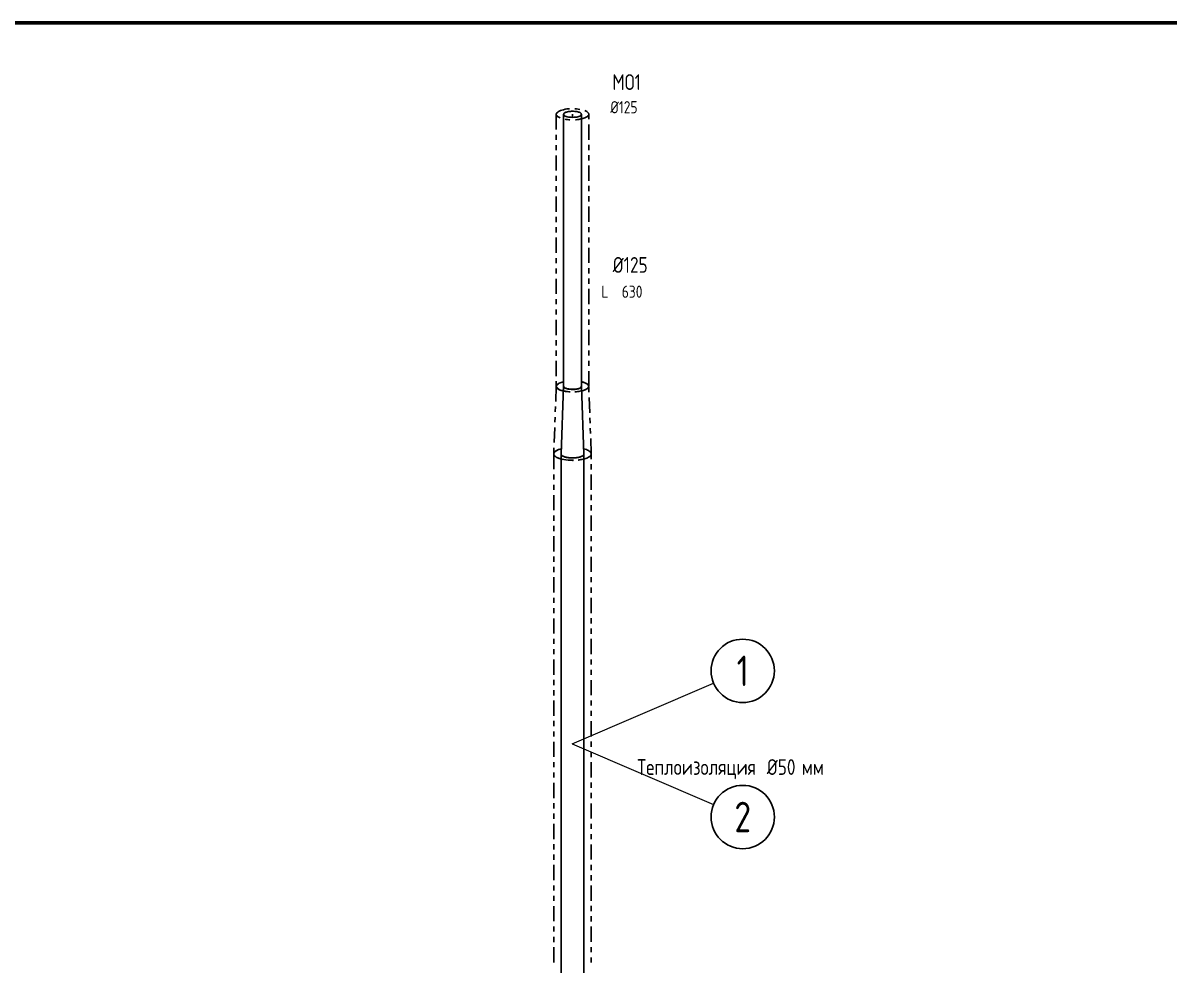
# Model space of a CAD drawing. Header units: metres. Extents: x 20 to 415, y 5 to 292.
# Drawn here: x 226.7 to 320.9, y 214.6 to 292 of the extents above; entities that cross this region are included whole.
import ezdxf
from ezdxf.enums import TextEntityAlignment as Align

# ---------------------------------------------------------------- set-up
doc = ezdxf.new("R2010")
doc.units = ezdxf.units.M
for name, color, linetype in [('ВОЗДУХОВОДЫ', 7, 'Continuous'), ('ИЗОЛЯЦИЯ', 3, 'Continuous'), ('ОБОЗНАЧЕНИЯ', 7, 'Continuous'), ('ПОЗИЦИИ', 1, 'Continuous'), ('РАМКА', 7, 'Continuous')]:
    doc.layers.add(name, color=color, linetype=linetype)
doc.styles.add('GOST', font='isocpeur.ttf')

msp = doc.modelspace()

# ---------------------------------------------------------------- linework, layer by layer
at = {"layer": 'ВОЗДУХОВОДЫ'}
for points in [[(271.154, 284.497), (271.16, 284.528), (271.176, 284.559), (271.202, 284.588), (271.239, 284.616), (271.284, 284.642), (271.339, 284.666), (271.401, 284.687), (271.471, 284.704), (271.549, 284.717), (271.633, 284.726), (271.716, 284.736), (271.802, 284.743), (271.889, 284.746), (271.976, 284.746), (272.063, 284.741), (272.147, 284.733), (272.229, 284.721), (272.307, 284.706), (272.379, 284.686), (272.445, 284.663)], [(272.612, 284.497), (272.603, 284.454), (272.576, 284.415), (272.533, 284.378), (272.475, 284.346), (272.404, 284.317), (272.32, 284.293), (272.224, 284.273), (272.119, 284.259), (272.005, 284.25), (271.883, 284.247), (271.761, 284.25), (271.647, 284.259), (271.542, 284.273), (271.446, 284.293), (271.362, 284.317), (271.291, 284.346), (271.233, 284.378), (271.19, 284.415), (271.163, 284.454), (271.154, 284.497)], [(271.154, 284.497), (271.154, 262.169)], [(271.883, 284.247), (271.883, 284.497)], [(272.445, 284.663), (272.475, 284.65), (272.503, 284.636), (272.527, 284.621), (272.549, 284.605), (272.568, 284.588), (272.583, 284.57), (272.596, 284.552), (272.605, 284.534), (272.61, 284.515), (272.612, 284.497)], [(272.612, 262.169), (272.612, 284.497)], [(271.154, 262.169), (270.946, 256.607)], [(271.154, 262.169), (271.163, 262.126), (271.19, 262.087), (271.233, 262.05), (271.291, 262.018), (271.362, 261.989), (271.446, 261.965), (271.542, 261.945), (271.647, 261.931), (271.761, 261.922), (271.883, 261.919), (272.005, 261.922), (272.119, 261.931), (272.224, 261.945), (272.32, 261.965), (272.404, 261.989), (272.475, 262.018), (272.533, 262.05), (272.576, 262.087), (272.603, 262.126), (272.612, 262.169)], [(271.321, 262.002), (271.291, 262.015), (271.263, 262.029), (271.239, 262.045), (271.217, 262.061), (271.198, 262.078), (271.183, 262.095), (271.17, 262.113), (271.161, 262.131), (271.156, 262.15), (271.154, 262.169)], [(272.612, 262.169), (272.607, 262.138), (272.59, 262.107), (272.564, 262.077), (272.529, 262.048), (272.484, 262.02), (272.432, 261.995), (272.372, 261.971), (272.305, 261.951), (272.232, 261.933), (272.154, 261.919), (272.065, 261.914), (271.975, 261.911), (271.885, 261.912), (271.794, 261.915), (271.706, 261.921), (271.62, 261.931), (271.537, 261.943), (271.459, 261.959), (271.387, 261.979), (271.321, 262.002)], [(272.82, 256.607), (272.612, 262.169)], [(270.946, 256.607), (270.948, 256.588), (270.955, 256.568), (270.968, 256.547), (270.984, 256.525), (271.006, 256.503), (271.031, 256.482), (271.061, 256.46), (271.095, 256.439), (271.133, 256.419), (271.175, 256.399)], [(272.82, 256.607), (272.818, 256.582), (272.81, 256.558), (272.797, 256.533), (272.779, 256.509), (272.755, 256.485), (272.726, 256.462), (272.691, 256.44), (272.65, 256.418), (272.603, 256.398), (272.549, 256.378), (272.497, 256.361), (272.44, 256.346), (272.379, 256.333), (272.315, 256.322), (272.247, 256.313), (272.177, 256.306), (272.106, 256.301), (272.032, 256.298), (271.958, 256.296), (271.883, 256.295), (271.808, 256.296), (271.734, 256.298), (271.66, 256.301), (271.588, 256.306), (271.518, 256.313), (271.451, 256.322), (271.387, 256.333), (271.326, 256.346), (271.269, 256.361), (271.216, 256.378), (271.163, 256.398), (271.116, 256.418), (271.075, 256.44), (271.04, 256.462), (271.011, 256.485), (270.987, 256.509), (270.969, 256.533), (270.956, 256.558), (270.948, 256.582), (270.946, 256.607)], [(270.946, 256.607), (270.946, 199.683)], [(270.946, 256.607), (270.946, 256.607), (270.946, 256.607)], [(271.175, 256.399), (271.26, 256.37), (271.353, 256.345), (271.452, 256.324), (271.556, 256.307), (271.664, 256.295), (271.775, 256.288), (271.886, 256.287), (271.998, 256.291), (272.108, 256.3), (272.216, 256.316), (272.325, 256.331), (272.425, 256.35), (272.516, 256.374), (272.597, 256.401), (272.667, 256.43), (272.725, 256.463), (272.77, 256.497), (272.801, 256.533), (272.819, 256.57), (272.82, 256.607)], [(272.82, 256.607), (272.82, 256.607), (272.82, 256.607)], [(272.82, 199.683), (272.82, 256.607)]]:
    msp.add_lwpolyline(points, dxfattribs=at)
at = {"layer": 'ИЗОЛЯЦИЯ'}
for points in [[(270.55, 284.497), (270.56, 284.552)], [(270.55, 284.497), (270.55, 283.247)], [(270.567, 284.424), (270.554, 284.46)], [(270.554, 284.46), (270.556, 284.46)], [(270.56, 284.552), (270.591, 284.606)], [(270.588, 284.39), (270.567, 284.424)], [(270.617, 284.357), (270.588, 284.39)], [(270.591, 284.606), (270.641, 284.658)], [(270.654, 284.325), (270.617, 284.357)], [(270.641, 284.658), (270.708, 284.708)], [(270.698, 284.294), (270.654, 284.325)], [(270.75, 284.265), (270.698, 284.294)], [(270.708, 284.708), (270.792, 284.755)], [(270.809, 284.237), (270.75, 284.265)], [(270.792, 284.755), (270.892, 284.798)], [(270.892, 284.798), (271.006, 284.838)], [(271.006, 284.838), (271.134, 284.875)], [(271.134, 284.875), (271.274, 284.907)], [(271.274, 284.907), (271.425, 284.934)], [(271.425, 284.934), (271.577, 284.949)], [(271.577, 284.949), (271.644, 284.953)], [(272.068, 284.952), (272.201, 284.942)], [(272.201, 284.942), (272.352, 284.925)], [(272.352, 284.925), (272.49, 284.904)], [(272.883, 284.809), (272.943, 284.783)], [(272.943, 284.783), (272.997, 284.755)], [(273.016, 284.265), (272.957, 284.237)], [(272.997, 284.755), (273.047, 284.725)], [(273.067, 284.294), (273.016, 284.265)], [(273.047, 284.725), (273.09, 284.693)], [(273.112, 284.325), (273.067, 284.294)], [(273.09, 284.693), (273.127, 284.661)], [(273.149, 284.357), (273.112, 284.325)], [(273.127, 284.661), (273.159, 284.628)], [(273.178, 284.39), (273.149, 284.357)], [(273.159, 284.628), (273.183, 284.594)], [(273.199, 284.424), (273.178, 284.39)], [(273.183, 284.594), (273.201, 284.561)], [(273.212, 284.46), (273.199, 284.424)], [(273.201, 284.561), (273.212, 284.529)], [(273.212, 284.529), (273.216, 284.497)], [(273.216, 284.497), (273.212, 284.46)], [(273.216, 284.088), (273.216, 284.497)], [(270.864, 284.214), (270.809, 284.237)], [(271.375, 284.08), (271.282, 284.097)], [(271.282, 284.097), (271.284, 284.097)], [(271.472, 284.066), (271.375, 284.08)], [(271.572, 284.054), (271.472, 284.066)], [(271.673, 284.046), (271.572, 284.054)], [(271.694, 284.045), (271.696, 284.045)], [(272.194, 284.054), (272.119, 284.048)], [(272.294, 284.066), (272.194, 284.054)], [(272.391, 284.08), (272.294, 284.066)], [(272.484, 284.097), (272.391, 284.08)], [(272.574, 284.116), (272.484, 284.097)], [(272.661, 284.137), (272.574, 284.116)], [(272.743, 284.16), (272.661, 284.137)], [(272.82, 284.184), (272.743, 284.16)], [(272.892, 284.21), (272.82, 284.184)], [(272.957, 284.237), (272.892, 284.21)], [(273.216, 282.414), (273.216, 283.664)], [(270.55, 282.822), (270.55, 282.397)], [(270.55, 281.972), (270.55, 281.547)], [(273.216, 281.564), (273.216, 281.989)], [(270.55, 281.122), (270.55, 279.873)], [(273.216, 280.714), (273.216, 281.139)], [(273.216, 279.04), (273.216, 280.289)], [(270.55, 279.448), (270.55, 279.023)], [(273.216, 278.19), (273.216, 278.615)], [(270.55, 278.598), (270.55, 278.173)], [(270.55, 277.748), (270.55, 276.499)], [(273.216, 277.34), (273.216, 277.765)], [(273.216, 275.665), (273.216, 276.915)], [(270.55, 276.074), (270.55, 275.649)], [(270.55, 275.224), (270.55, 274.799)], [(273.216, 274.816), (273.216, 275.241)], [(270.55, 274.374), (270.55, 273.124)], [(273.216, 273.966), (273.216, 274.391)], [(273.216, 272.291), (273.216, 273.541)], [(270.55, 272.699), (270.55, 272.275)], [(270.55, 271.85), (270.55, 271.425)], [(273.216, 271.441), (273.216, 271.866)], [(270.55, 271), (270.55, 269.75)], [(273.216, 270.592), (273.216, 271.017)], [(273.216, 268.917), (273.216, 270.167)], [(270.55, 269.325), (270.55, 268.9)], [(270.55, 268.475), (270.55, 268.051)], [(273.216, 268.067), (273.216, 268.492)], [(270.55, 267.626), (270.55, 266.376)], [(273.216, 267.217), (273.216, 267.642)], [(273.216, 265.543), (273.216, 266.793)], [(270.55, 265.951), (270.55, 265.526)], [(270.55, 265.101), (270.55, 264.676)], [(273.216, 264.693), (273.216, 265.118)], [(270.55, 264.251), (270.55, 263.002)], [(273.216, 263.843), (273.216, 264.268)], [(273.216, 262.169), (273.216, 263.418)], [(270.55, 262.169), (270.503, 260.92)], [(270.55, 262.577), (270.55, 262.169)], [(270.557, 262.212), (270.55, 262.169)], [(270.55, 262.169), (270.562, 262.212)], [(270.55, 262.169), (270.554, 262.131)], [(270.554, 262.137), (270.55, 262.169)], [(270.565, 262.104), (270.554, 262.137)], [(270.554, 262.131), (270.567, 262.094)], [(270.577, 262.256), (270.557, 262.212)], [(270.562, 262.212), (270.585, 262.256)], [(270.583, 262.071), (270.565, 262.104)], [(270.567, 262.094), (270.588, 262.057)], [(270.61, 262.298), (270.577, 262.256)], [(270.607, 262.038), (270.583, 262.071)], [(270.585, 262.256), (270.619, 262.298)], [(270.588, 262.057), (270.617, 262.021)], [(270.638, 262.005), (270.607, 262.038)], [(270.655, 262.34), (270.61, 262.298)], [(270.617, 262.021), (270.654, 261.986)], [(270.619, 262.298), (270.664, 262.34)], [(270.676, 261.972), (270.638, 262.005)], [(270.654, 261.986), (270.698, 261.953)], [(270.711, 262.38), (270.655, 262.34)], [(270.664, 262.34), (270.719, 262.38)], [(270.719, 261.941), (270.676, 261.972)], [(270.698, 261.953), (270.75, 261.921)], [(270.779, 262.418), (270.711, 262.38)], [(270.719, 262.38), (270.786, 262.418)], [(270.769, 261.911), (270.719, 261.941)], [(270.75, 261.921), (270.809, 261.89)], [(270.823, 261.882), (270.769, 261.911)], [(270.858, 262.453), (270.779, 262.418)], [(270.786, 262.418), (270.862, 262.453)], [(270.809, 261.89), (270.874, 261.862)], [(270.883, 261.856), (270.823, 261.882)], [(270.947, 262.487), (270.858, 262.453)], [(270.862, 262.453), (270.949, 262.487)], [(270.874, 261.862), (270.946, 261.835)], [(270.946, 261.835), (271.023, 261.812)], [(271.046, 262.517), (270.947, 262.487)], [(270.949, 262.487), (271.046, 262.517)], [(271.023, 261.812), (271.105, 261.79)], [(271.154, 262.544), (271.046, 262.517)], [(271.046, 262.517), (271.154, 262.544)], [(271.105, 261.79), (271.191, 261.772)], [(271.191, 261.772), (271.282, 261.755)], [(271.416, 261.731), (271.279, 261.752)], [(271.282, 261.755), (271.375, 261.742)], [(271.375, 261.742), (271.472, 261.73)], [(271.568, 261.716), (271.416, 261.731)], [(271.472, 261.73), (271.572, 261.722)], [(271.701, 261.708), (271.568, 261.716)], [(271.572, 261.722), (271.637, 261.718)], [(272.062, 261.714), (272.092, 261.715)], [(272.092, 261.715), (272.194, 261.722)], [(272.204, 261.716), (272.126, 261.711)], [(272.194, 261.722), (272.294, 261.73)], [(272.362, 261.731), (272.204, 261.716)], [(272.294, 261.73), (272.391, 261.742)], [(272.512, 261.759), (272.362, 261.731)], [(272.391, 261.742), (272.484, 261.755)], [(272.651, 261.791), (272.512, 261.759)], [(272.643, 262.537), (272.612, 262.544)], [(272.612, 262.544), (272.72, 262.517)], [(272.672, 262.531), (272.643, 262.537)], [(272.776, 261.827), (272.651, 261.791)], [(272.701, 262.524), (272.672, 262.531)], [(272.728, 262.517), (272.701, 262.524)], [(272.72, 262.517), (272.819, 262.487)], [(272.755, 262.51), (272.728, 262.517)], [(272.781, 262.502), (272.755, 262.51)], [(272.888, 261.867), (272.776, 261.827)], [(272.807, 262.493), (272.781, 262.502)], [(272.833, 262.483), (272.807, 262.493)], [(272.819, 262.487), (272.908, 262.453)], [(272.858, 262.472), (272.833, 262.483)], [(272.883, 262.46), (272.858, 262.472)], [(272.943, 262.435), (272.883, 262.46)], [(272.984, 261.911), (272.888, 261.867)], [(272.895, 261.863), (272.957, 261.89)], [(272.908, 262.453), (272.986, 262.418)], [(272.997, 262.408), (272.943, 262.435)], [(272.957, 261.89), (273.016, 261.921)], [(273.065, 261.958), (272.984, 261.911)], [(272.986, 262.418), (273.055, 262.38)], [(273.047, 262.38), (272.997, 262.408)], [(273.016, 261.921), (273.067, 261.953)], [(273.09, 262.352), (273.047, 262.38)], [(273.055, 262.38), (273.111, 262.34)], [(273.13, 262.007), (273.065, 261.958)], [(273.067, 261.953), (273.112, 261.986)], [(273.127, 262.322), (273.09, 262.352)], [(273.111, 262.34), (273.156, 262.298)], [(273.112, 261.986), (273.149, 262.021)], [(273.159, 262.292), (273.127, 262.322)], [(273.177, 262.059), (273.13, 262.007)], [(273.149, 262.021), (273.178, 262.057)], [(273.156, 262.298), (273.189, 262.256)], [(273.183, 262.262), (273.159, 262.292)], [(273.206, 262.113), (273.177, 262.059)], [(273.178, 262.057), (273.199, 262.094)], [(273.201, 262.231), (273.183, 262.262)], [(273.189, 262.256), (273.209, 262.212)], [(273.199, 262.094), (273.21, 262.127)], [(273.212, 262.2), (273.201, 262.231)], [(273.216, 262.169), (273.206, 262.113)], [(273.209, 262.212), (273.216, 262.169)], [(273.216, 262.169), (273.212, 262.2)], [(273.235, 261.674), (273.219, 262.098)], [(273.297, 260), (273.251, 261.249)], [(270.487, 260.495), (270.471, 260.071)], [(270.455, 259.646), (270.439, 259.221)], [(273.329, 259.151), (273.313, 259.575)], [(270.423, 258.797), (270.376, 257.548)], [(273.361, 258.302), (273.345, 258.726)], [(270.36, 257.123), (270.344, 256.699)], [(270.741, 256.965), (270.654, 256.929)], [(270.68, 256.938), (270.767, 256.971)], [(270.838, 256.997), (270.741, 256.965)], [(270.767, 256.971), (270.862, 257.003)], [(270.946, 257.024), (270.838, 256.997)], [(270.862, 257.003), (270.864, 257.003)], [(270.874, 257.009), (270.876, 257.009)], [(270.885, 257.013), (270.887, 257.013)], [(270.895, 257.017), (270.897, 257.017)], [(270.904, 257.02), (270.906, 257.02)], [(270.912, 257.021), (270.914, 257.021)], [(270.919, 257.023), (270.922, 257.023)], [(270.926, 257.024), (270.928, 257.024)], [(270.933, 257.024), (270.935, 257.024)], [(270.939, 257.024), (270.942, 257.024)], [(272.928, 256.997), (272.82, 257.024)], [(272.82, 257.024), (272.928, 256.997)], [(273.025, 256.965), (272.928, 256.997)], [(272.928, 256.997), (273.027, 256.965)], [(273.112, 256.929), (273.025, 256.965)], [(273.027, 256.965), (273.116, 256.929)], [(273.424, 256.628), (273.377, 257.877)], [(270.354, 256.673), (270.342, 256.628)], [(270.342, 256.607), (270.347, 256.656)], [(270.342, 256.628), (270.346, 256.585)], [(270.347, 256.57), (270.342, 256.607)], [(270.342, 256.607), (270.342, 255.358)], [(270.346, 256.585), (270.359, 256.543)], [(270.347, 256.656), (270.364, 256.703)], [(270.376, 256.717), (270.354, 256.673)], [(270.354, 256.549), (270.356, 256.549)], [(270.359, 256.543), (270.38, 256.503)], [(270.364, 256.703), (270.391, 256.747)], [(270.41, 256.762), (270.376, 256.717)], [(270.38, 256.503), (270.409, 256.465)], [(270.391, 256.747), (270.429, 256.789)], [(270.409, 256.465), (270.446, 256.428)], [(270.455, 256.807), (270.41, 256.762)], [(270.429, 256.789), (270.477, 256.829)], [(270.446, 256.428), (270.49, 256.393)], [(270.511, 256.85), (270.455, 256.807)], [(270.477, 256.829), (270.535, 256.867)], [(270.49, 256.393), (270.542, 256.36)], [(270.577, 256.891), (270.511, 256.85)], [(270.535, 256.867), (270.603, 256.903)], [(270.542, 256.36), (270.6, 256.329)], [(270.654, 256.929), (270.577, 256.891)], [(270.6, 256.329), (270.666, 256.3)], [(270.603, 256.903), (270.68, 256.938)], [(270.666, 256.3), (270.737, 256.274)], [(270.716, 256.265), (270.674, 256.284)], [(270.8, 256.233), (270.716, 256.265)], [(270.737, 256.274), (270.87, 256.227)], [(270.89, 256.208), (270.8, 256.233)], [(270.87, 256.227), (271.017, 256.187)], [(270.984, 256.185), (270.89, 256.208)], [(271.081, 256.165), (270.984, 256.185)], [(271.017, 256.187), (271.176, 256.154)], [(271.176, 256.154), (271.345, 256.127)], [(271.345, 256.127), (271.521, 256.108)], [(271.638, 256.094), (271.52, 256.103)], [(271.52, 256.103), (271.522, 256.103)], [(271.521, 256.108), (271.703, 256.096)], [(271.759, 256.089), (271.638, 256.094)], [(271.703, 256.096), (271.889, 256.092)], [(271.883, 256.087), (271.759, 256.089)], [(271.925, 256.087), (271.883, 256.087)], [(271.889, 256.092), (271.966, 256.093)], [(272.471, 256.128), (272.36, 256.114)], [(272.36, 256.114), (272.362, 256.114)], [(272.39, 256.122), (272.445, 256.128)], [(272.445, 256.128), (272.614, 256.156)], [(272.579, 256.145), (272.471, 256.128)], [(272.682, 256.164), (272.579, 256.145)], [(272.614, 256.156), (272.771, 256.19)], [(272.781, 256.185), (272.682, 256.164)], [(272.771, 256.19), (272.808, 256.2)], [(272.876, 256.208), (272.781, 256.185)], [(272.966, 256.233), (272.876, 256.208)], [(273.05, 256.265), (272.966, 256.233)], [(273.126, 256.3), (273.05, 256.265)], [(273.189, 256.891), (273.112, 256.929)], [(273.116, 256.929), (273.195, 256.889)], [(273.194, 256.336), (273.126, 256.3)], [(273.255, 256.85), (273.189, 256.891)], [(273.253, 256.374), (273.194, 256.336)], [(273.195, 256.889), (273.263, 256.847)], [(273.203, 256.352), (273.248, 256.377)], [(273.248, 256.377), (273.323, 256.435)], [(273.304, 256.412), (273.253, 256.374)], [(273.311, 256.807), (273.255, 256.85)], [(273.263, 256.847), (273.32, 256.802)], [(273.347, 256.451), (273.304, 256.412)], [(273.356, 256.762), (273.311, 256.807)], [(273.32, 256.802), (273.365, 256.755)], [(273.323, 256.435), (273.378, 256.496)], [(273.38, 256.491), (273.347, 256.451)], [(273.389, 256.717), (273.356, 256.762)], [(273.365, 256.755), (273.397, 256.707)], [(273.378, 256.496), (273.413, 256.561)], [(273.405, 256.531), (273.38, 256.491)], [(273.412, 256.673), (273.389, 256.717)], [(273.397, 256.707), (273.417, 256.657)], [(273.419, 256.57), (273.405, 256.531)], [(273.424, 256.628), (273.412, 256.673)], [(273.413, 256.561), (273.424, 256.628)], [(273.417, 256.657), (273.424, 256.607)], [(273.424, 256.607), (273.419, 256.57)], [(273.424, 256.195), (273.424, 256.607)], [(273.424, 255.345), (273.424, 255.77)], [(270.342, 254.933), (270.342, 254.508)], [(273.424, 253.671), (273.424, 254.921)], [(270.342, 254.083), (270.342, 253.658)], [(270.342, 253.233), (270.342, 251.984)], [(273.424, 252.821), (273.424, 253.246)], [(273.424, 251.971), (273.424, 252.396)], [(270.342, 251.559), (270.342, 251.134)], [(273.424, 250.297), (273.424, 251.546)], [(270.342, 250.709), (270.342, 250.284)], [(270.342, 249.859), (270.342, 248.609)], [(273.424, 249.447), (273.424, 249.872)], [(273.424, 248.597), (273.424, 249.022)], [(270.342, 248.184), (270.342, 247.76)], [(273.424, 246.922), (273.424, 248.172)], [(270.342, 247.335), (270.342, 246.91)], [(270.342, 246.485), (270.342, 245.235)], [(273.424, 246.073), (273.424, 246.498)], [(270.342, 244.81), (270.342, 244.385)], [(273.424, 245.223), (273.424, 245.648)], [(273.424, 243.548), (273.424, 244.798)], [(270.342, 243.96), (270.342, 243.536)], [(270.342, 243.111), (270.342, 241.861)], [(273.424, 242.698), (273.424, 243.123)], [(273.424, 241.849), (273.424, 242.274)], [(270.342, 241.436), (270.342, 241.011)], [(273.424, 240.174), (273.424, 241.424)], [(270.342, 240.586), (270.342, 240.161)], [(270.342, 239.736), (270.342, 238.487)], [(273.424, 239.324), (273.424, 239.749)], [(273.424, 238.474), (273.424, 238.899)], [(270.342, 238.062), (270.342, 237.637)], [(270.342, 237.212), (270.342, 236.787)], [(273.424, 236.8), (273.424, 238.05)], [(270.342, 236.362), (270.342, 235.113)], [(273.424, 235.95), (273.424, 236.375)], [(273.424, 235.1), (273.424, 235.525)], [(270.342, 234.688), (270.342, 234.263)], [(273.424, 233.425), (273.424, 234.675)], [(270.342, 233.838), (270.342, 233.413)], [(270.342, 232.988), (270.342, 231.738)], [(273.424, 232.576), (273.424, 233.001)], [(273.424, 231.726), (273.424, 232.151)], [(270.342, 231.313), (270.342, 230.889)], [(273.424, 230.051), (273.424, 231.301)], [(270.342, 230.464), (270.342, 230.039)], [(270.342, 229.614), (270.342, 228.364)], [(273.424, 229.201), (273.424, 229.626)], [(273.424, 228.352), (273.424, 228.777)], [(270.342, 227.939), (270.342, 227.514)], [(273.424, 226.677), (273.424, 227.927)], [(270.342, 227.089), (270.342, 226.665)], [(270.342, 226.24), (270.342, 224.99)], [(273.424, 225.827), (273.424, 226.252)], [(273.424, 224.977), (273.424, 225.402)], [(270.342, 224.565), (270.342, 224.14)], [(273.424, 223.303), (273.424, 224.553)], [(270.342, 223.715), (270.342, 223.29)], [(270.342, 222.865), (270.342, 221.616)], [(273.424, 222.453), (273.424, 222.878)], [(273.424, 221.603), (273.424, 222.028)], [(270.342, 221.191), (270.342, 220.766)], [(270.342, 220.341), (270.342, 219.916)], [(273.424, 219.929), (273.424, 221.178)], [(270.342, 219.491), (270.342, 218.242)], [(273.424, 219.079), (273.424, 219.504)], [(273.424, 218.229), (273.424, 218.654)], [(270.342, 217.817), (270.342, 217.392)], [(273.424, 216.554), (273.424, 217.804)], [(270.342, 216.967), (270.342, 216.542)], [(270.342, 216.117), (270.342, 214.867)], [(273.424, 215.705), (273.424, 216.13)], [(273.424, 214.855), (273.424, 215.28)]]:
    msp.add_lwpolyline(points, dxfattribs=at)
at = {"layer": 'ПОЗИЦИИ', "lineweight": 20}
for points in [[(271.862, 232.805), (283.472, 237.781)], [(271.862, 232.805), (283.472, 227.829)]]:
    msp.add_lwpolyline(points, dxfattribs=at)
at = {"layer": 'ПОЗИЦИИ'}
for centre in [(285.862, 238.805), (285.862, 226.805)]:
    msp.add_circle(centre, 2.6, dxfattribs=at)
at = {"layer": 'РАМКА', "lineweight": 60}
msp.add_lwpolyline([(20, 5), (415, 5), (415, 292), (20, 292), (20, 5)], dxfattribs=at)

# ---------------------------------------------------------------- texts
at = {"layer": 'ОБОЗНАЧЕНИЯ', "style": 'GOST', "width": 0.8}
for s, height, p in [('МО1', 1.2921, (275.156, 286.497)), ('%%c125', 1.003, (274.994, 284.578)), ('%%c125', 1.2921, (275.187, 271.486)), ('L', 1.003, (274.252, 269.432)), ('630', 1.003, (275.931, 269.432)), ('Теплоизоляция', 1.29207, (277.195, 230.26)), ('%%c50', 1.2921, (287.839, 230.26)), ('мм', 1.2921, (290.707, 230.26))]:
    msp.add_text(s, height=height, dxfattribs=at).set_placement(p)
at = {"layer": 'ПОЗИЦИИ', "style": 'GOST', "width": 0.8}
for s, p in [('1', (285.862, 237.555)), ('2', (285.862, 225.555))]:
    msp.add_text(s, height=2.5, dxfattribs=at).set_placement(p, align=Align.CENTER)

doc.saveas('drawing.dxf')
